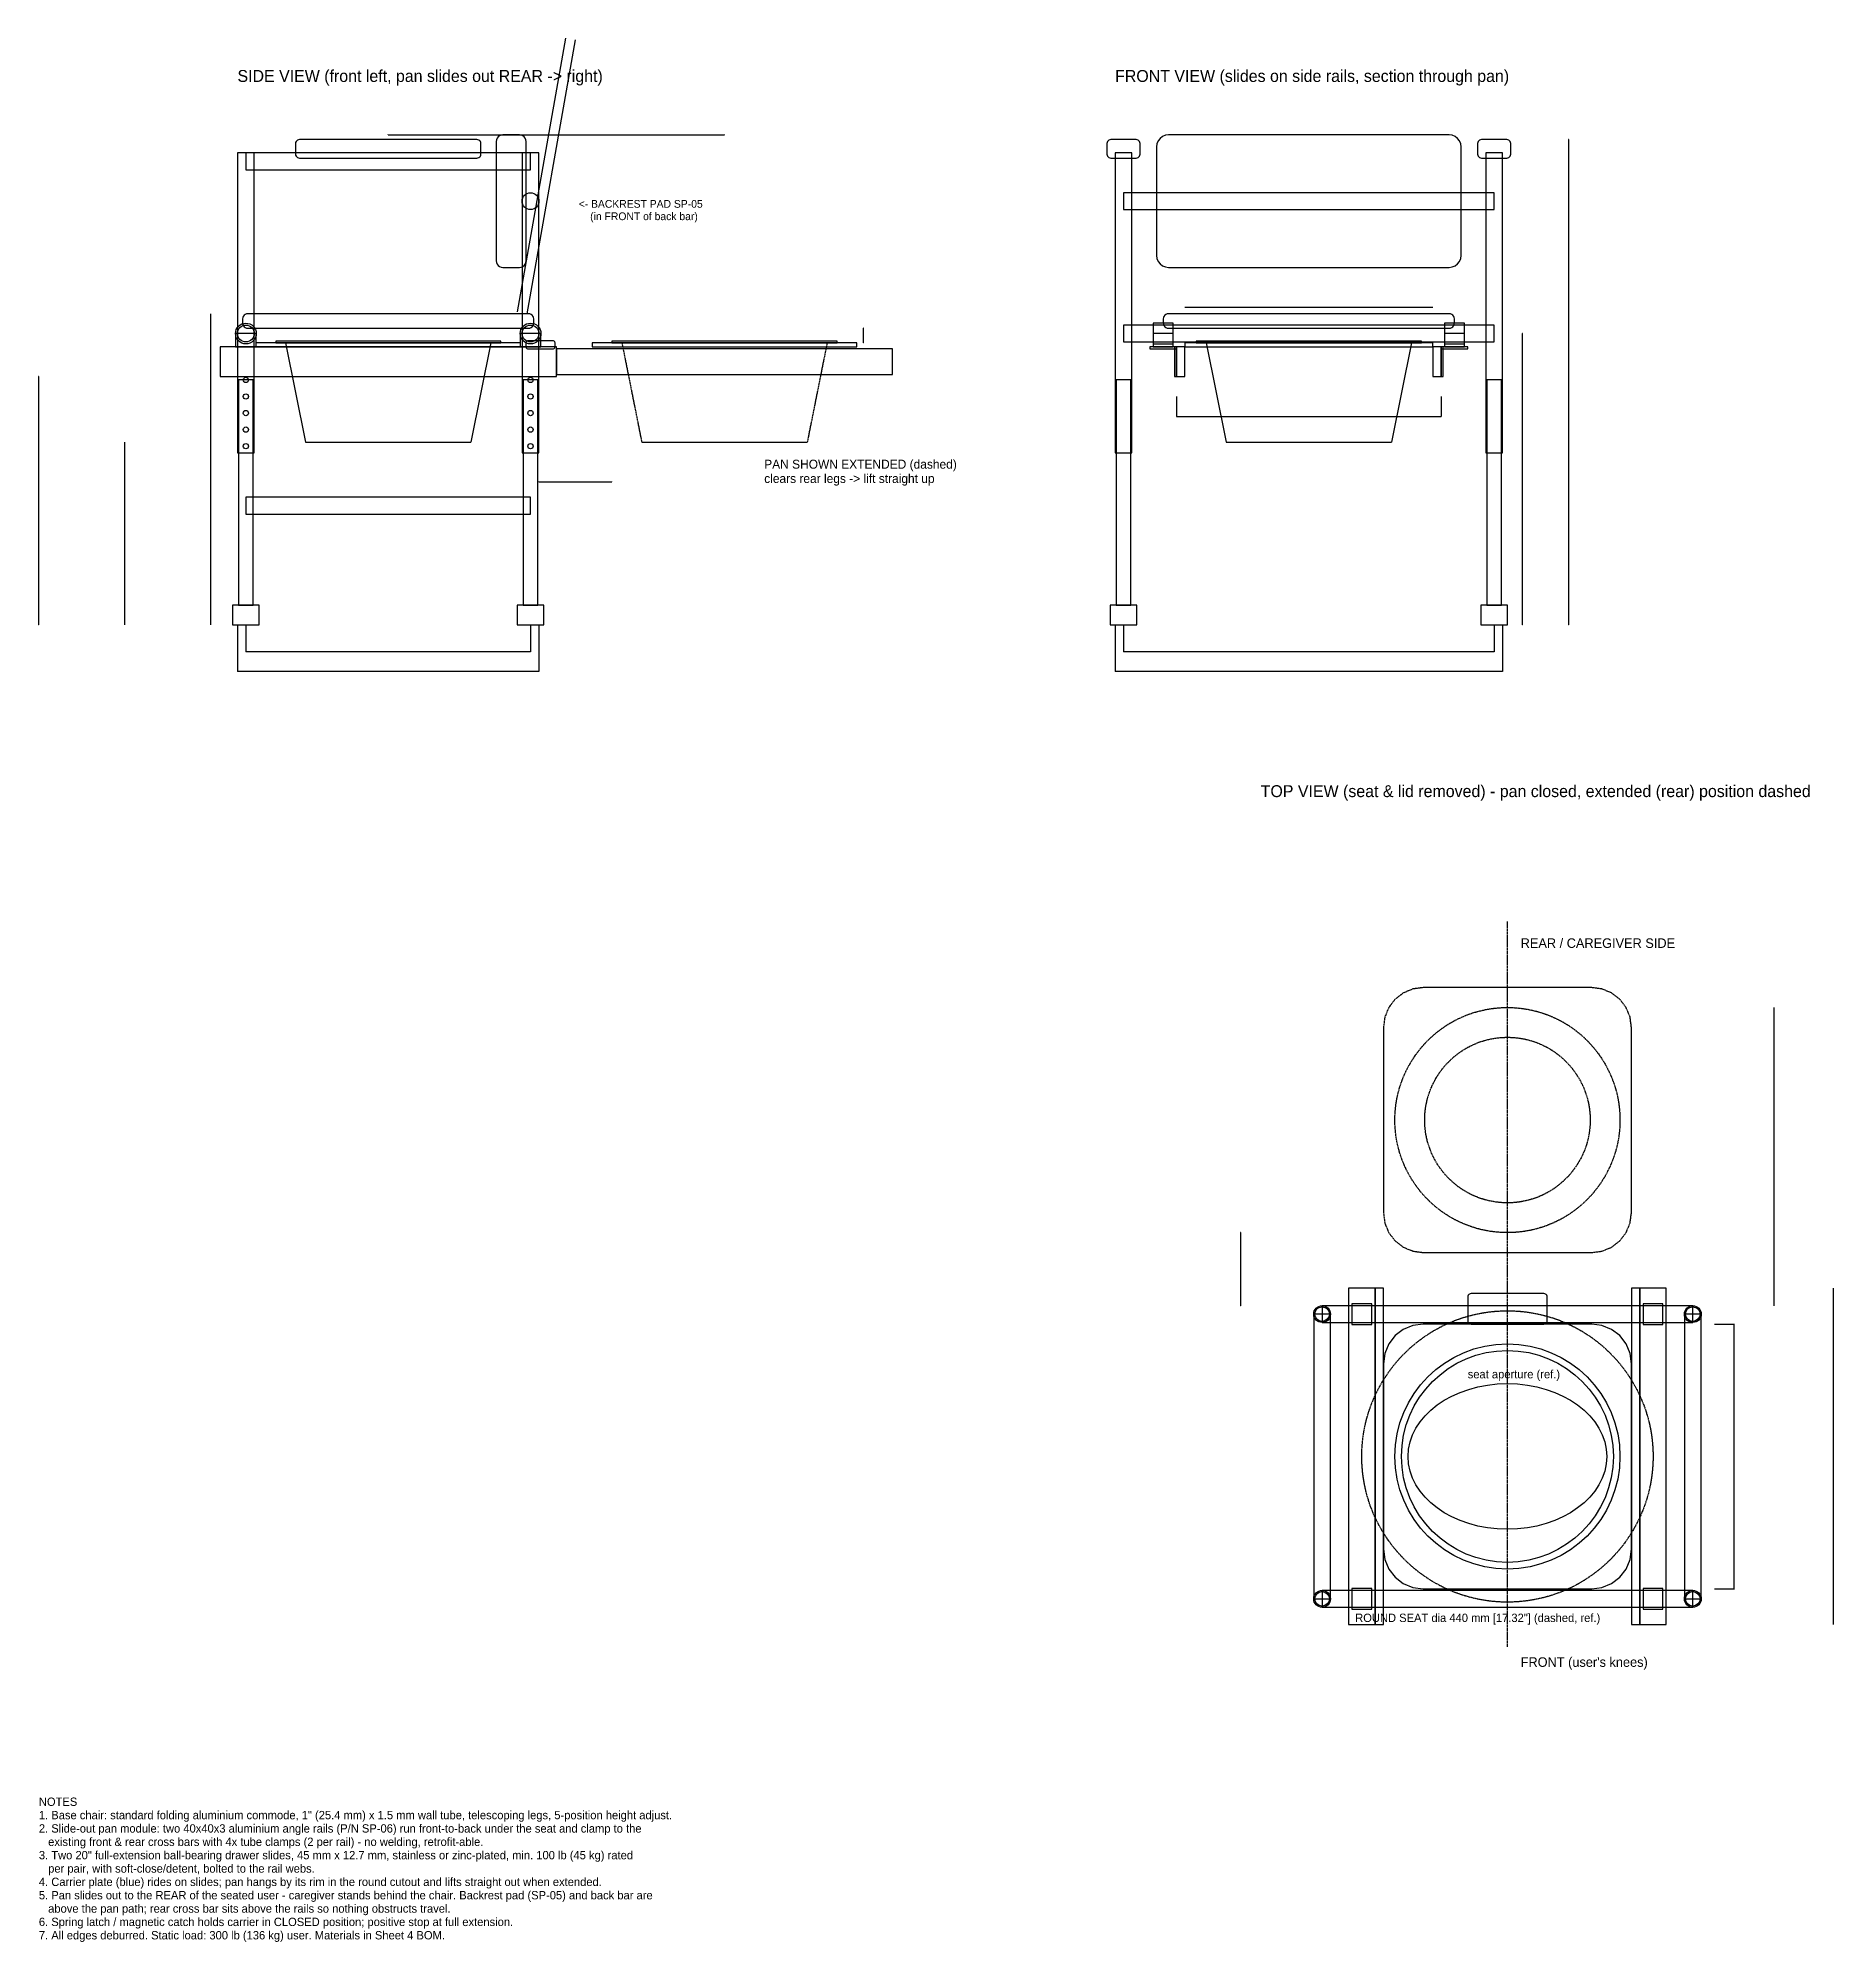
# Model space of a CAD drawing. Header units: millimetres. Extents: x -529 to 2185, y -1989 to 886.
import ezdxf

# ---------------------------------------------------------------- set-up
doc = ezdxf.new("R2010")
doc.units = ezdxf.units.MM
doc.linetypes.add('CENTER', pattern=[5.08, 3.175, -0.635, 0.635, -0.635])
doc.linetypes.add('DASHED', pattern=[1.524, 1.27, -0.254])
for name, color, linetype in [('CENTER', 4, 'CENTER'), ('DIM', 1, 'Continuous'), ('HIDDEN', 8, 'DASHED'), ('OUTLINE', 7, 'Continuous'), ('TEXT', 3, 'Continuous')]:
    doc.layers.add(name, color=color, linetype=linetype)
doc.styles.add('OpenSansCondensed-Light', font='OpenSansCondensed-Light.ttf')
doc.dimstyles.new('EZDXF', dxfattribs={"dimtxt": 0.25, "dimasz": 0.175, "dimexe": 0.375, "dimexo": 0.125, "dimgap": 0.1, "dimtad": 1, "dimlfac": 100, "dimzin": 12, "dimdsep": 46, "dimtxsty": 'OpenSansCondensed-Light', "dimblk": 'ARCHTICK', "dimcen": 2.5, "dimazin": 3, "dimtfac": 0.5, "dimtmove": 2, "dimatfit": 3})

# ---------------------------------------------------------------- blocks, each defined once
blk = doc.blocks.new('_ARCHTICK')
at = {"color": 0, "linetype": 'BYBLOCK', "const_width": 0.15}
blk.add_lwpolyline([(-0.5, -0.5), (0.5, 0.5)], dxfattribs=at)

msp = doc.modelspace()

# ---------------------------------------------------------------- linework, layer by layer
at = {"layer": 'CENTER'}
msp.add_line((1690.7, -1543.4), (1690.7, -447.7), dxfattribs=at)
at = {"layer": 'HIDDEN'}
for p, q in [((353, 426), (383, 276)), ((663, 426), (633, 276)), ((383, 276), (633, 276))]:
    msp.add_line(p, q, dxfattribs=at)
for points in [[(1110.7, 627.3), (1670.7, 627.3), (1670.7, 652.7), (1110.7, 652.7)], [(254, 378), (762, 378), (762, 417), (254, 417)], [(308, 420), (708, 420), (708, 426), (308, 426)], [(338, 426), (678, 426), (678, 428.5), (338, 428.5)], [(1878, -607.7), (1875.95555, -592.17086), (1869.96152, -577.7), (1860.42641, -565.27359), (1848, -555.73848), (1833.52914, -549.74445), (1818, -547.7), (1563.4, -547.7), (1547.87086, -549.74445), (1533.4, -555.73848), (1520.97359, -565.27359), (1511.43848, -577.7), (1505.44445, -592.17086), (1503.4, -607.7), (1503.4, -887.7), (1505.44445, -903.22914), (1511.43848, -917.7), (1520.97359, -930.12641), (1533.4, -939.66152), (1547.87086, -945.65555), (1563.4, -947.7), (1818, -947.7), (1833.52914, -945.65555), (1848, -939.66152), (1860.42641, -930.12641), (1869.96152, -917.7), (1875.95555, -903.22914), (1878, -887.7)]]:
    msp.add_lwpolyline(points, close=True, dxfattribs=at)
for centre, radius in [((1690.7, -747.7), 170), ((1690.7, -747.7), 125), ((1690.7, -1255.7), 220)]:
    msp.add_circle(centre, radius, dxfattribs=at)
at = {"layer": 'OUTLINE'}
for p, q in [((195.22788, 472.60472), (268.16012, 886.22398)), ((210, 470), (282.93223, 883.61926)), ((-155, 426), (-125, 276)), ((155, 426), (125, 276)), ((1235.7, 426), (1265.7, 276)), ((1545.7, 426), (1515.7, 276)), ((-125, 276), (125, 276)), ((1265.7, 276), (1515.7, 276))]:
    msp.add_line(p, q, dxfattribs=at)
for points in [[(140, 727), (139.79555, 728.55291), (139.19615, 730), (138.24264, 731.24264), (137, 732.19615), (135.55291, 732.79555), (134, 733), (-134, 733), (-135.55291, 732.79555), (-137, 732.19615), (-138.24264, 731.24264), (-139.19615, 730), (-139.79555, 728.55291), (-140, 727), (-140, 711), (-139.79555, 709.44709), (-139.19615, 708), (-138.24264, 706.75736), (-137, 705.80385), (-135.55291, 705.20445), (-134, 705), (134, 705), (135.55291, 705.20445), (137, 705.80385), (138.24264, 706.75736), (139.19615, 708), (139.79555, 709.44709), (140, 711)], [(208.3, 730), (207.95926, 732.58819), (206.96025, 735), (205.37107, 737.07107), (203.3, 738.66025), (200.88819, 739.65926), (198.3, 740), (173.3, 740), (170.71181, 739.65926), (168.3, 738.66025), (166.22893, 737.07107), (164.63975, 735), (163.64074, 732.58819), (163.3, 730), (163.3, 550), (163.64074, 547.41181), (164.63975, 545), (166.22893, 542.92893), (168.3, 541.33975), (170.71181, 540.34074), (173.3, 540), (198.3, 540), (200.88819, 540.34074), (203.3, 541.33975), (205.37107, 542.92893), (206.96025, 545), (207.95926, 547.41181), (208.3, 550)], [(1135.7, 727), (1135.49555, 728.55291), (1134.89615, 730), (1133.94264, 731.24264), (1132.7, 732.19615), (1131.25291, 732.79555), (1129.7, 733), (1091.7, 733), (1090.14709, 732.79555), (1088.7, 732.19615), (1087.45736, 731.24264), (1086.50385, 730), (1085.90445, 728.55291), (1085.7, 727), (1085.7, 711), (1085.90445, 709.44709), (1086.50385, 708), (1087.45736, 706.75736), (1088.7, 705.80385), (1090.14709, 705.20445), (1091.7, 705), (1129.7, 705), (1131.25291, 705.20445), (1132.7, 705.80385), (1133.94264, 706.75736), (1134.89615, 708), (1135.49555, 709.44709), (1135.7, 711)], [(1620.7, 722), (1620.08666, 726.65874), (1618.28846, 731), (1615.42792, 734.72792), (1611.7, 737.58846), (1607.35874, 739.38666), (1602.7, 740), (1178.7, 740), (1174.04126, 739.38666), (1169.7, 737.58846), (1165.97208, 734.72792), (1163.11154, 731), (1161.31334, 726.65874), (1160.7, 722), (1160.7, 558), (1161.31334, 553.34126), (1163.11154, 549), (1165.97208, 545.27208), (1169.7, 542.41154), (1174.04126, 540.61334), (1178.7, 540), (1602.7, 540), (1607.35874, 540.61334), (1611.7, 542.41154), (1615.42792, 545.27208), (1618.28846, 549), (1620.08666, 553.34126), (1620.7, 558)], [(1695.7, 727), (1695.49555, 728.55291), (1694.89615, 730), (1693.94264, 731.24264), (1692.7, 732.19615), (1691.25291, 732.79555), (1689.7, 733), (1651.7, 733), (1650.14709, 732.79555), (1648.7, 732.19615), (1647.45736, 731.24264), (1646.50385, 730), (1645.90445, 728.55291), (1645.7, 727), (1645.7, 711), (1645.90445, 709.44709), (1646.50385, 708), (1647.45736, 706.75736), (1648.7, 705.80385), (1650.14709, 705.20445), (1651.7, 705), (1689.7, 705), (1691.25291, 705.20445), (1692.7, 705.80385), (1693.94264, 706.75736), (1694.89615, 708), (1695.49555, 709.44709), (1695.7, 711)], [(-227.7, 260), (-202.3, 260), (-202.3, 712.7), (-227.7, 712.7)], [(-215, 687.3), (215, 687.3), (215, 712.7), (-215, 712.7)], [(202.3, 260), (227.7, 260), (227.7, 712.7), (202.3, 712.7)], [(1098, 260), (1123.4, 260), (1123.4, 712.7), (1098, 712.7)], [(1658, 260), (1683.4, 260), (1683.4, 712.7), (1658, 712.7)], [(220, 462), (219.72741, 464.07055), (218.9282, 466), (217.65685, 467.65685), (216, 468.9282), (214.07055, 469.72741), (212, 470), (-212, 470), (-214.07055, 469.72741), (-216, 468.9282), (-217.65685, 467.65685), (-218.9282, 466), (-219.72741, 464.07055), (-220, 462), (-220, 456), (-219.72741, 453.92945), (-218.9282, 452), (-217.65685, 450.34315), (-216, 449.0718), (-214.07055, 448.27259), (-212, 448), (212, 448), (214.07055, 448.27259), (216, 449.0718), (217.65685, 450.34315), (218.9282, 452), (219.72741, 453.92945), (220, 456)], [(1610.7, 462), (1610.42741, 464.07055), (1609.6282, 466), (1608.35685, 467.65685), (1606.7, 468.9282), (1604.77055, 469.72741), (1602.7, 470), (1178.7, 470), (1176.62945, 469.72741), (1174.7, 468.9282), (1173.04315, 467.65685), (1171.7718, 466), (1170.97259, 464.07055), (1170.7, 462), (1170.7, 456), (1170.97259, 453.92945), (1171.7718, 452), (1173.04315, 450.34315), (1174.7, 449.0718), (1176.62945, 448.27259), (1178.7, 448), (1602.7, 448), (1604.77055, 448.27259), (1606.7, 449.0718), (1608.35685, 450.34315), (1609.6282, 452), (1610.42741, 453.92945), (1610.7, 456)], [(-230.7, 420), (-199.3, 420), (-199.3, 440), (-230.7, 440)], [(199.3, 420), (230.7, 420), (230.7, 440), (199.3, 440)], [(1110.7, 427.3), (1670.7, 427.3), (1670.7, 452.7), (1110.7, 452.7)], [(1155.7, 424.3), (1185.7, 424.3), (1185.7, 455.7), (1155.7, 455.7)], [(1155.7, 420), (1185.7, 420), (1185.7, 440), (1155.7, 440)], [(1595.7, 424.3), (1625.7, 424.3), (1625.7, 455.7), (1595.7, 455.7)], [(1595.7, 420), (1625.7, 420), (1625.7, 440), (1595.7, 440)], [(-254, 375), (254, 375), (254, 420), (-254, 420)], [(-200, 420), (200, 420), (200, 426), (-200, 426)], [(-170, 426), (170, 426), (170, 428.5), (-170, 428.5)], [(252, 426), (251.89778, 426.77646), (251.59808, 427.5), (251.12132, 428.12132), (250.5, 428.59808), (249.77646, 428.89778), (249, 429), (211, 429), (210.22354, 428.89778), (209.5, 428.59808), (208.87868, 428.12132), (208.40192, 427.5), (208.10222, 426.77646), (208, 426), (208, 420), (208.10222, 419.22354), (208.40192, 418.5), (208.87868, 417.87868), (209.5, 417.40192), (210.22354, 417.10222), (211, 417), (249, 417), (249.77646, 417.10222), (250.5, 417.40192), (251.12132, 417.87868), (251.59808, 418.5), (251.89778, 419.22354), (252, 420)], [(1150.7, 417), (1190.7, 417), (1190.7, 420), (1150.7, 420)], [(1187.7, 375), (1190.7, 375), (1190.7, 420), (1187.7, 420)], [(1190.7, 375), (1203.4, 375), (1203.4, 420), (1190.7, 420)], [(1203.4, 420), (1578, 420), (1578, 426), (1203.4, 426)], [(1220.7, 426), (1560.7, 426), (1560.7, 428.5), (1220.7, 428.5)], [(1578, 375), (1590.7, 375), (1590.7, 420), (1578, 420)], [(1590.7, 375), (1593.7, 375), (1593.7, 420), (1590.7, 420)], [(1590.7, 417), (1630.7, 417), (1630.7, 420), (1590.7, 420)], [(-226, 30), (-204, 30), (-204, 370), (-226, 370)], [(204, 30), (226, 30), (226, 370), (204, 370)], [(1099.7, 30), (1121.7, 30), (1121.7, 370), (1099.7, 370)], [(1659.7, 30), (1681.7, 30), (1681.7, 370), (1659.7, 370)], [(-215, 167.3), (215, 167.3), (215, 192.7), (-215, 192.7)], [(-235, 0), (-195, 0), (-195, 30), (-235, 30)], [(195, 0), (235, 0), (235, 30), (195, 30)], [(1090.7, 0), (1130.7, 0), (1130.7, 30), (1090.7, 30)], [(1650.7, 0), (1690.7, 0), (1690.7, 30), (1650.7, 30)], [(1450.7, -1509.7), (1490.7, -1509.7), (1490.7, -1001.7), (1450.7, -1001.7)], [(1490.7, -1509.7), (1503.4, -1509.7), (1503.4, -1001.7), (1490.7, -1001.7)], [(1878, -1509.7), (1890.7, -1509.7), (1890.7, -1001.7), (1878, -1001.7)], [(1890.7, -1509.7), (1930.7, -1509.7), (1930.7, -1001.7), (1890.7, -1001.7)], [(1410.7, -1053.4), (1970.7, -1053.4), (1970.7, -1028), (1410.7, -1028)], [(1455.7, -1056.4), (1485.7, -1056.4), (1485.7, -1025), (1455.7, -1025)], [(1750.7, -1014.7), (1750.52963, -1013.4059), (1750.03013, -1012.2), (1749.23553, -1011.16447), (1748.2, -1010.36987), (1746.9941, -1009.87037), (1745.7, -1009.7), (1635.7, -1009.7), (1634.4059, -1009.87037), (1633.2, -1010.36987), (1632.16447, -1011.16447), (1631.36987, -1012.2), (1630.87037, -1013.4059), (1630.7, -1014.7), (1630.7, -1050.7), (1630.87037, -1051.9941), (1631.36987, -1053.2), (1632.16447, -1054.23553), (1633.2, -1055.03013), (1634.4059, -1055.52963), (1635.7, -1055.7), (1745.7, -1055.7), (1746.9941, -1055.52963), (1748.2, -1055.03013), (1749.23553, -1054.23553), (1750.03013, -1053.2), (1750.52963, -1051.9941), (1750.7, -1050.7)], [(1895.7, -1056.4), (1925.7, -1056.4), (1925.7, -1025), (1895.7, -1025)], [(1398, -1470.7), (1423.4, -1470.7), (1423.4, -1040.7), (1398, -1040.7)], [(1878, -1115.7), (1875.95555, -1100.17086), (1869.96152, -1085.7), (1860.42641, -1073.27359), (1848, -1063.73848), (1833.52914, -1057.74445), (1818, -1055.7), (1563.4, -1055.7), (1547.87086, -1057.74445), (1533.4, -1063.73848), (1520.97359, -1073.27359), (1511.43848, -1085.7), (1505.44445, -1100.17086), (1503.4, -1115.7), (1503.4, -1395.7), (1505.44445, -1411.22914), (1511.43848, -1425.7), (1520.97359, -1438.12641), (1533.4, -1447.66152), (1547.87086, -1453.65555), (1563.4, -1455.7), (1818, -1455.7), (1833.52914, -1453.65555), (1848, -1447.66152), (1860.42641, -1438.12641), (1869.96152, -1425.7), (1875.95555, -1411.22914), (1878, -1395.7)], [(1958, -1470.7), (1983.4, -1470.7), (1983.4, -1040.7), (1958, -1040.7)], [(1410.7, -1483.4), (1970.7, -1483.4), (1970.7, -1458), (1410.7, -1458)], [(1455.7, -1486.4), (1485.7, -1486.4), (1485.7, -1455), (1455.7, -1455)], [(1895.7, -1486.4), (1925.7, -1486.4), (1925.7, -1455), (1895.7, -1455)]]:
    msp.add_lwpolyline(points, close=True, dxfattribs=at)
for centre, radius in [((215, 640), 12.7), ((-215, 440), 15.7), ((-215, 440), 12.7), ((215, 440), 15.7), ((215, 440), 12.7), ((-215, 370), 4), ((215, 370), 4), ((-215, 345), 4), ((215, 345), 4), ((-215, 320), 4), ((215, 320), 4), ((-215, 295), 4), ((215, 295), 4), ((-215, 270), 4), ((215, 270), 4), ((1410.7, -1040.7), 12.7), ((1410.7, -1040.7), 11), ((1970.7, -1040.7), 12.7), ((1970.7, -1040.7), 11), ((1690.7, -1255.7), 170), ((1690.7, -1255.7), 160), ((1410.7, -1470.7), 12.7), ((1410.7, -1470.7), 11), ((1970.7, -1470.7), 12.7), ((1970.7, -1470.7), 11)]:
    msp.add_circle(centre, radius, dxfattribs=at)
msp.add_ellipse((1690.7, -1255.7), major_axis=(150, 0), ratio=0.7333333333, dxfattribs=at)

# ---------------------------------------------------------------- texts
at = {"layer": 'TEXT'}
for s, height, p in [('SIDE VIEW (front left, pan slides out REAR -> right)', 18, (-227.7, 820)), ('FRONT VIEW (slides on side rails, section through pan)', 18, (1098, 820)), ('<- BACKREST PAD SP-05', 11.7, (287.7, 630)), ('    (in FRONT of back bar)', 11.7, (287.7, 611.28)), ('PAN SHOWN EXTENDED (dashed)', 13.5, (568, 236)), ('clears rear legs -> lift straight up', 13.5, (568, 214.4)), ('TOP VIEW (seat & lid removed) - pan closed, extended (rear) position dashed', 18, (1318, -260)), ('REAR / CAREGIVER SIDE  ', 14.4, (1710.7, -487.7)), ('seat aperture (ref.)', 12.6, (1630.7, -1137.7)), ('ROUND SEAT dia 440 mm [17.32"] (dashed, ref.)', 12.6, (1460.7, -1505.7)), ("FRONT (user's knees)", 14.4, (1710.7, -1573.4)), ('NOTES', 12.6, (-527.7, -1783.4)), ('2. Slide-out pan module: two 40x40x3 aluminium angle rails (P/N SP-06) run front-to-back under the seat and clamp to the', 12.6, (-527.7, -1823.72)), ('1. Base chair: standard folding aluminium commode, 1" (25.4 mm) x 1.5 mm wall tube, telescoping legs, 5-position height adjust.', 12.6, (-527.7, -1803.56)), ('   existing front & rear cross bars with 4x tube clamps (2 per rail) - no welding, retrofit-able.', 12.6, (-527.7, -1843.88)), ('3. Two 20" full-extension ball-bearing drawer slides, 45 mm x 12.7 mm, stainless or zinc-plated, min. 100 lb (45 kg) rated', 12.6, (-527.7, -1864.04)), ('4. Carrier plate (blue) rides on slides; pan hangs by its rim in the round cutout and lifts straight out when extended.', 12.6, (-527.7, -1904.36)), ('   per pair, with soft-close/detent, bolted to the rail webs.', 12.6, (-527.7, -1884.2)), ('5. Pan slides out to the REAR of the seated user - caregiver stands behind the chair. Backrest pad (SP-05) and back bar are', 12.6, (-527.7, -1924.52)), ('6. Spring latch / magnetic catch holds carrier in CLOSED position; positive stop at full extension.', 12.6, (-527.7, -1964.84)), ('   above the pan path; rear cross bar sits above the rails so nothing obstructs travel.', 12.6, (-527.7, -1944.68)), ('7. All edges deburred. Static load: 300 lb (136 kg) user. Materials in Sheet 4 BOM.', 12.6, (-527.7, -1985))]:
    msp.add_text(s, height=height, dxfattribs=at).set_placement(p)

# ---------------------------------------------------------------- dimensions: what is measured, and where the dimension line sits
at = {"layer": 'DIM'}
for base, p1, p2, text in [((0, 740), (0, 740), (508, 740), 'SLIDE TRAVEL 508 mm [20.00"] (to REAR)'), ((1203.4, 480), (1203.4, 480), (1578, 480), 'CARRIER WIDTH 375 mm [14.75"]'), ((1190.7, 315), (1190.7, 345), (1590.7, 345), 'RAIL C/C 400 mm [15.75"]'), ((227.7, 216), (227.7, 216), (338, 216), 'lift-out clearance 110 mm [4.34"]'), ((-227.7, -70), (-227.7, 0), (227.7, 0), 'OVERALL DEPTH 455 mm [17.93"]'), ((-215, -40), (-215, 0), (215, 0), 'LEG C/C 430 mm [16.93"]'), ((1098, -70), (1098, 0), (1683.4, 0), 'OVERALL WIDTH 585 mm [23.05"]'), ((1110.7, -40), (1110.7, 0), (1670.7, 0), 'LEG C/C 560 mm [22.05"]')]:
    msp.add_linear_dim(base=base, p1=p1, p2=p2, text=text, dimstyle='EZDXF', dxfattribs=at).render()
for base, p1, p2, text in [((1783.4, 0), (1783.4, 0), (1783.4, 733), 'OVERALL HEIGHT 733 mm [28.86"]'), ((-267.7, 0), (-267.7, 0), (-267.7, 470), 'SEAT HEIGHT 470 mm [18.50"] (adj. 16.5"-22.5")'), ((718, 426), (718, 426), (718, 448), 'GAP 22 mm [0.87"]'), ((1713.4, 0), (1713.4, 0), (1713.4, 440), 'CROSS BAR C/L 440 mm [17.32"]'), ((-527.7, 0), (-527.7, 0), (-527.7, 375), 'SLIDE UNDERSIDE 375 mm [14.76"]'), ((-397.7, 0), (-397.7, 0), (-397.7, 276), 'PAN CLEARANCE TO FLOOR 276 mm [10.87"]'), ((2093.4, -1028), (2093.4, -1028), (2093.4, -577.7), 'pan overhang past rear leg 450 mm [17.73"]'), ((1288, -1028), (1288, -1028), (1288, -917.7), 'lift-out clearance 110 mm [4.34"]'), ((2183.4, -1509.7), (2183.4, -1509.7), (2183.4, -1001.7), 'SLIDE / RAIL LENGTH 508 mm [20.00"] (20 in, 100 lb/pair)'), ((2033.4, -1455.7), (2003.4, -1455.7), (2003.4, -1055.7), 'CARRIER LENGTH 400 mm [15.75"]')]:
    msp.add_linear_dim(base=base, p1=p1, p2=p2, angle=90, text=text, dimstyle='EZDXF', dxfattribs=at).render()

doc.saveas('drawing.dxf')
